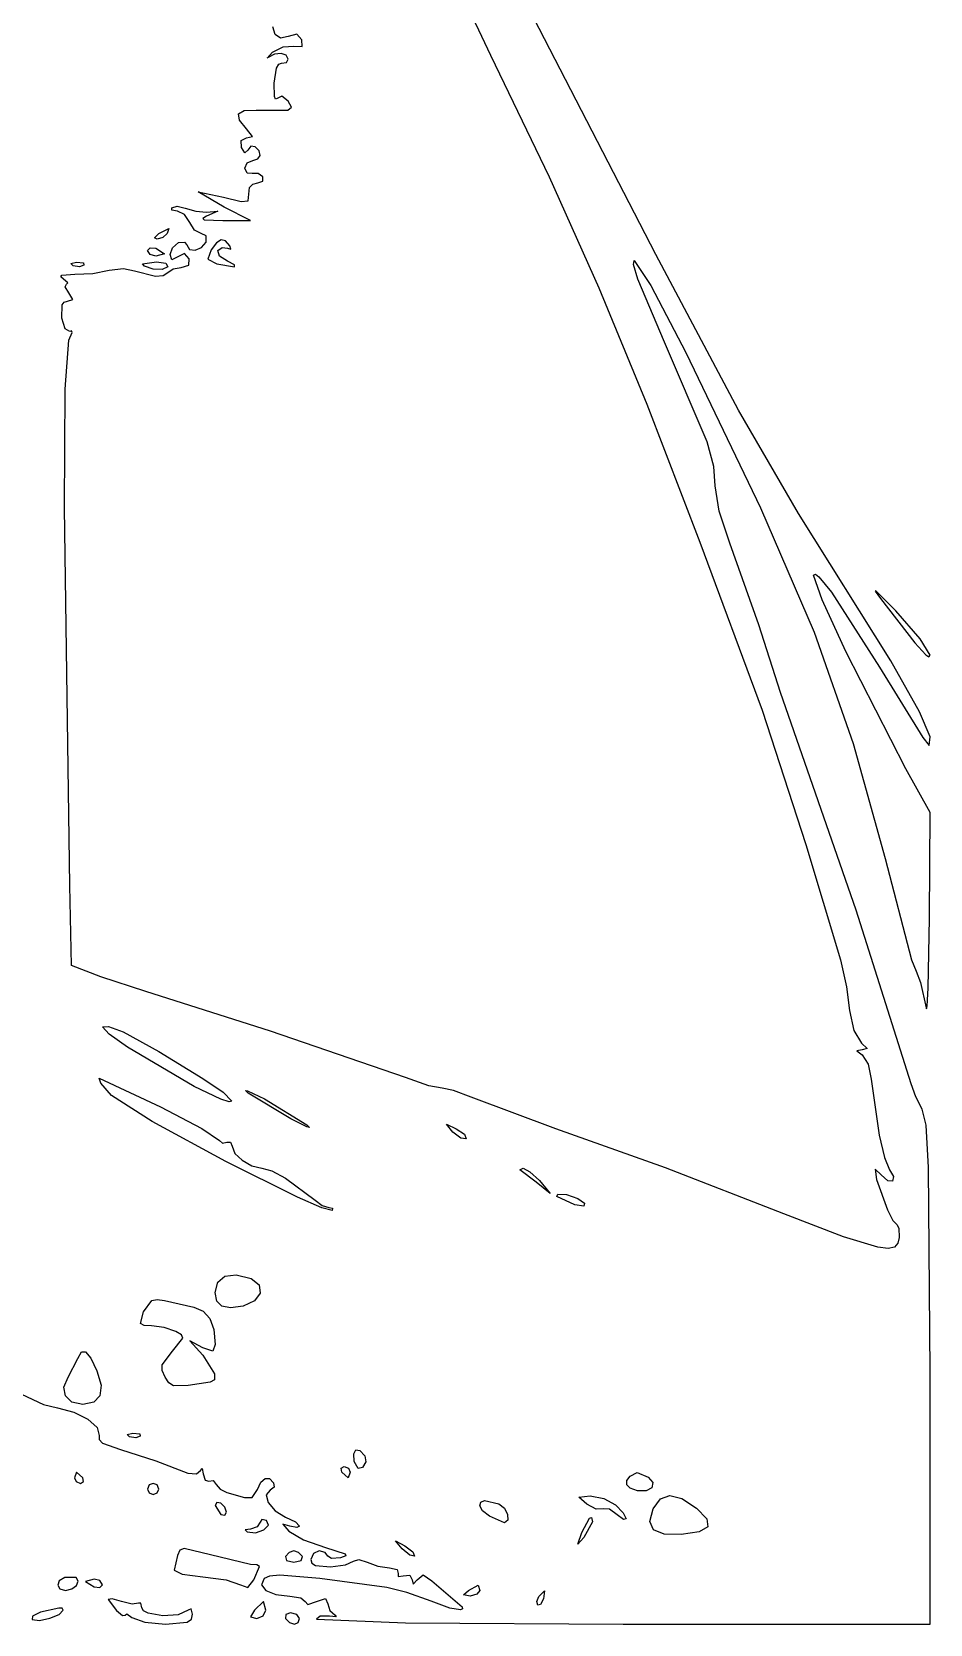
# Model space of a CAD drawing. Extents: x 0 to 282, y 0 to 282.
# Drawn here: x 225.9 to 282.2, y 0 to 99.8 of the extents above; entities that cross this region are included whole.
import ezdxf

# ---------------------------------------------------------------- set-up
doc = ezdxf.new("R2010")
doc.units = 0

msp = doc.modelspace()

# ---------------------------------------------------------------- linework, layer by layer
at = {"layer": 'Layer 1'}
for p, q in [((265.042024, 85.830724), (255.19509, 104.885149)), ((251.883141, 104.210362), (254.670091, 98.318972)), ((241.185087, 99.610965), (241.042873, 100.083356)), ((241.017516, 98.495304), (241.674565, 98.848082)), ((241.525739, 99.383313), (241.185087, 99.610965)), ((242.005298, 99.483083), (241.525739, 99.383313)), ((241.674565, 98.848082), (242.358076, 98.88336)), ((242.547694, 99.628604), (242.005298, 99.483083)), ((242.358076, 98.88336), (242.882833, 98.852492)), ((242.851965, 99.271416), (242.547694, 99.628604)), ((242.882833, 98.852492), (242.851965, 99.271416)), ((240.691196, 98.138117), (241.017516, 98.495304)), ((240.735294, 98.177804), (240.691196, 98.138117)), ((241.14209, 98.369627), (240.735294, 98.177804)), ((241.555502, 98.41593), (241.14209, 98.369627)), ((241.411083, 97.755574), (241.58196, 97.825026)), ((241.876309, 98.316711), (241.555502, 98.41593)), ((241.58196, 97.825026), (241.886231, 97.855894)), ((242.005294, 98.071971), (241.876309, 98.316711)), ((241.886231, 97.855894), (242.005294, 98.071971)), ((254.670091, 98.318972), (258.347801, 90.688507)), ((241.123349, 96.555026), (241.273279, 97.507527)), ((241.273279, 97.507527), (241.411083, 97.755574)), ((241.145397, 95.721588), (241.123349, 96.555026)), ((238.887622, 94.636793), (239.240952, 94.843499)), ((239.240952, 94.843499), (239.994464, 94.861691)), ((239.994464, 94.861691), (241.978839, 94.866101)), ((241.207685, 95.557877), (241.145397, 95.721588)), ((241.299738, 95.602525), (241.207685, 95.557877)), ((241.599599, 95.752456), (241.299738, 95.602525)), ((242.005294, 95.426136), (241.599599, 95.752456)), ((241.978839, 94.866101), (242.197118, 95.06509)), ((242.197118, 95.06509), (242.005294, 95.426136)), ((238.937783, 94.251493), (238.887622, 94.636793)), ((239.394741, 93.697521), (238.937783, 94.251493)), ((239.050782, 92.978736), (239.394741, 93.133076)), ((239.077241, 92.533353), (239.050782, 92.978736)), ((239.765157, 93.23009), (239.394741, 93.697521)), ((239.394741, 93.133076), (239.765157, 93.23009)), ((239.284498, 92.193804), (239.077241, 92.533353)), ((239.465297, 92.356964), (239.284498, 92.193804)), ((239.654914, 92.608319), (239.465297, 92.356964)), ((239.923908, 92.568631), (239.654914, 92.608319)), ((239.782797, 91.721964), (240.097541, 91.814568)), ((240.184633, 92.317277), (239.923908, 92.568631)), ((240.097541, 91.814568), (240.236998, 92.039464)), ((240.236998, 92.039464), (240.184633, 92.317277)), ((239.288908, 91.228075), (239.430019, 91.580853)), ((239.425609, 90.923805), (239.288908, 91.228075)), ((239.747519, 90.910575), (239.425609, 90.923805)), ((239.430019, 91.580853), (239.782797, 91.721964)), ((240.109116, 90.910575), (239.747519, 90.910575)), ((240.417797, 90.698908), (240.109116, 90.910575)), ((239.500574, 89.181962), (239.575539, 90.02422)), ((239.575539, 90.02422), (239.783347, 90.238643)), ((239.783347, 90.238643), (240.100297, 90.310852)), ((240.100297, 90.310852), (240.404568, 90.425505)), ((240.404568, 90.425505), (240.417797, 90.698908)), ((258.347801, 90.688507), (261.469881, 83.736022)), ((234.702797, 88.758628), (235.033526, 88.846823)), ((235.033526, 88.846823), (235.549464, 88.723351)), ((237.983634, 88.793906), (236.360854, 89.746407)), ((236.360854, 89.746407), (237.948354, 89.428907)), ((237.948354, 89.428907), (239.041964, 89.146685)), ((239.041964, 89.146685), (239.500574, 89.181962)), ((234.707206, 88.613107), (234.702797, 88.758628)), ((235.055575, 88.546961), (234.707206, 88.613107)), ((235.509777, 88.339704), (235.055575, 88.546961)), ((235.831687, 87.841405), (235.509777, 88.339704)), ((235.549464, 88.723351), (236.206513, 88.533732)), ((236.131548, 87.343106), (235.831687, 87.841405)), ((236.206513, 88.533732), (236.890024, 88.476406)), ((236.890024, 88.229461), (236.64804, 88.091106)), ((236.64804, 88.091106), (236.726864, 87.995746)), ((236.726864, 87.995746), (237.913084, 87.947239)), ((236.890024, 88.476406), (237.59558, 88.546961)), ((237.59558, 88.546961), (236.890024, 88.229461)), ((237.913084, 87.947239), (239.641694, 87.947239)), ((239.641694, 87.947239), (237.983634, 88.793906)), ((233.626725, 86.880114), (233.891309, 87.135878)), ((233.785476, 86.7831), (233.626725, 86.880114)), ((234.142663, 86.893343), (233.785476, 86.7831)), ((233.891309, 87.135878), (234.51308, 87.453379)), ((234.420476, 87.135878), (234.142663, 86.893343)), ((234.51308, 87.453379), (234.420476, 87.135878)), ((234.420476, 87.135878), (234.420476, 87.135878)), ((236.537243, 87.135849), (236.131548, 87.343106)), ((236.854742, 86.990328), (236.537243, 87.135849)), ((236.854743, 86.606682), (236.854742, 86.990328)), ((233.185753, 86.077545), (233.344503, 86.253934)), ((233.344503, 85.821781), (233.185753, 86.077545)), ((233.344503, 86.253934), (233.71492, 86.218656)), ((233.71492, 85.724767), (233.344503, 85.821781)), ((233.71492, 86.218656), (234.244087, 85.865878)), ((234.244087, 85.865878), (233.71492, 85.724767)), ((234.244087, 85.865878), (234.244087, 85.865878)), ((234.596959, 85.83057), (234.755709, 86.253904)), ((234.698382, 85.482203), (234.596959, 85.83057)), ((234.755709, 86.253904), (235.126126, 86.571404)), ((235.509771, 85.896717), (235.090848, 85.689459)), ((235.126126, 86.571404), (235.496542, 86.606682)), ((235.496542, 86.606682), (235.655293, 86.430293)), ((235.796404, 85.548348), (235.509771, 85.896717)), ((235.655293, 86.430293), (235.807979, 86.140354)), ((235.807979, 86.140354), (236.162412, 86.095154)), ((236.162412, 86.095154), (236.563147, 86.261621)), ((236.563147, 86.261621), (236.854743, 86.606682)), ((237.173, 86.1131), (236.965743, 85.526606)), ((237.51365, 86.563442), (237.172997, 86.113099)), ((237.172997, 86.113099), (237.173, 86.1131)), ((237.808, 86.75251), (237.51365, 86.563442)), ((237.596333, 86.077822), (237.869736, 86.26744)), ((237.684528, 85.729454), (237.596333, 86.077822)), ((238.075891, 86.683608), (237.808, 86.75251)), ((237.869736, 86.26744), (238.196056, 86.218933)), ((238.337167, 86.360044), (238.075891, 86.683608)), ((238.196056, 86.218933), (238.412132, 86.157197)), ((238.412132, 86.157197), (238.337167, 86.360044)), ((270.205809, 76.063171), (265.042024, 85.830724)), ((228.383558, 85.270565), (228.740746, 85.336711)), ((228.529079, 85.125044), (228.383558, 85.270565)), ((228.917134, 85.063308), (228.529079, 85.125044)), ((228.740746, 85.336711), (229.168489, 85.301434)), ((229.199357, 85.160322), (228.917134, 85.063308)), ((229.168489, 85.301434), (229.199357, 85.160322)), ((229.199357, 85.160322), (229.199357, 85.160322)), ((229.763898, 84.639945), (230.786958, 84.842792)), ((230.786958, 84.842792), (231.673312, 84.944216)), ((231.673312, 84.944216), (232.374458, 84.807514)), ((232.863836, 85.235288), (233.750191, 85.371989)), ((233.001089, 85.089216), (232.863836, 85.235288)), ((233.538524, 84.913378), (233.001089, 85.089216)), ((234.102969, 84.8781), (233.538524, 84.913378)), ((233.750191, 85.371989), (234.327864, 85.279385)), ((234.455747, 85.054489), (234.102969, 84.8781)), ((234.327864, 85.279385), (234.455747, 85.054489)), ((234.455747, 85.054489), (234.455747, 85.054489)), ((234.455848, 84.701681), (234.786577, 84.926577)), ((235.090848, 85.689459), (234.698382, 85.482203)), ((234.786577, 84.926577), (235.302515, 85.019181)), ((235.302515, 85.019181), (235.774355, 85.151473)), ((235.774355, 85.151473), (235.796404, 85.548348)), ((236.965743, 85.526606), (237.525778, 85.231155)), ((237.525778, 85.231155), (238.641439, 85.054766)), ((238.196056, 85.407544), (237.684528, 85.729454)), ((238.64199, 85.171624), (238.196056, 85.407544)), ((238.641439, 85.054766), (238.64199, 85.171624)), ((263.626547, 85.208221), (263.675054, 85.446967)), ((263.915384, 84.281146), (263.626547, 85.208221)), ((263.675054, 85.446967), (264.717955, 83.894193)), ((227.75196, 84.432136), (227.805979, 84.529702)), ((227.929452, 84.278347), (227.75196, 84.432136)), ((227.805979, 84.529702), (228.635008, 84.595847)), ((228.189625, 84.053451), (227.929452, 84.278347)), ((228.017646, 83.802097), (228.105841, 83.960847)), ((228.105841, 83.960847), (228.189625, 84.053451)), ((228.635008, 84.595847), (229.763898, 84.639945)), ((232.374458, 84.807514), (233.679735, 84.476785)), ((233.679735, 84.476785), (234.170317, 84.514819)), ((234.170317, 84.514819), (234.455848, 84.701681)), ((265.571236, 80.327278), (263.915384, 84.281146)), ((264.717955, 83.894193), (266.911796, 79.692278)), ((227.828028, 82.66439), (227.957563, 82.84629)), ((227.957563, 82.84629), (228.176396, 82.902513)), ((228.246952, 83.43168), (228.017646, 83.802097)), ((228.176396, 82.902513), (228.502716, 83.008346)), ((228.502716, 83.008346), (228.246952, 83.43168)), ((261.469881, 83.736022), (264.472891, 76.446188)), ((227.823618, 81.844183), (227.828028, 82.66439)), ((228.030875, 81.169495), (227.823618, 81.844183)), ((228.317507, 80.997516), (228.030875, 81.169495)), ((228.246951, 80.468349), (228.454208, 80.9446)), ((228.430506, 81.033896), (228.317507, 80.997516)), ((228.454208, 80.9446), (228.430506, 81.033896)), ((228.034733, 77.38431), (228.246951, 80.468349)), ((268.243528, 74.096337), (265.571236, 80.327278)), ((266.911796, 79.692278), (271.601537, 69.959473)), ((227.977958, 69.951162), (228.034733, 77.38431)), ((264.472891, 76.446188), (267.793391, 67.803672)), ((273.967304, 69.602924), (270.205809, 76.063171)), ((268.676783, 72.533639), (268.243528, 74.096337)), ((268.746236, 71.331438), (268.676783, 72.533639)), ((269.00641, 69.743933), (268.746236, 71.331438)), ((228.317507, 46.284149), (227.977958, 69.951162)), ((271.601537, 69.959473), (274.955129, 62.154815)), ((269.663459, 67.733098), (269.00641, 69.743933)), ((279.748458, 60.36454), (273.967304, 69.602924)), ((267.793391, 67.803672), (271.704815, 57.273247)), ((271.497909, 62.617818), (269.663459, 67.733098)), ((274.919813, 65.722356), (275.02916, 65.786366)), ((275.456698, 64.19325), (274.919813, 65.722356)), ((275.02916, 65.786366), (275.252196, 65.632508)), ((275.252196, 65.632508), (276.044293, 64.659614)), ((276.939469, 60.950991), (275.456698, 64.19325)), ((276.044293, 64.659614), (279.047313, 59.972076)), ((278.82696, 64.748037), (278.770736, 64.73536)), ((278.770736, 64.73536), (279.118, 64.2762)), ((280.070501, 63.500088), (278.82696, 64.748037)), ((279.118, 64.2762), (281.26995, 61.48925)), ((279.118, 64.2762), (279.118, 64.2762)), ((281.596269, 61.749423), (280.070501, 63.500088)), ((272.838469, 58.384478), (271.497909, 62.617818)), ((274.955129, 62.154815), (277.409129, 55.190214)), ((280.705373, 53.586756), (276.939469, 60.950991)), ((281.26995, 61.48925), (281.944638, 60.730779)), ((282.222451, 60.713138), (281.596269, 61.749423)), ((279.047313, 59.972076), (281.763703, 55.562346)), ((281.552587, 57.165833), (279.748458, 60.36454)), ((281.944638, 60.730779), (282.148037, 60.616126)), ((282.148037, 60.616126), (282.222451, 60.713138)), ((277.592153, 44.736357), (272.838469, 58.384478)), ((271.704815, 57.273247), (274.425621, 48.859472)), ((282.222314, 55.597624), (281.552587, 57.165833)), ((277.409129, 55.190214), (279.400096, 47.977578)), ((281.763703, 55.562346), (282.164988, 55.064047)), ((282.164988, 55.064047), (282.222314, 55.597624)), ((282.222323, 50.870366), (280.705373, 53.586756)), ((282.187045, 44.238136), (282.222323, 50.870366)), ((274.425621, 48.859472), (276.595204, 41.618698)), ((279.400096, 47.977578), (281.058156, 41.627578)), ((228.42334, 41.274699), (228.317507, 46.284149)), ((281.022919, 33.866378), (277.592153, 44.736357)), ((282.094441, 39.84605), (282.187045, 44.238136)), ((230.25779, 40.569143), (228.42334, 41.274699)), ((276.595204, 41.618698), (276.975543, 39.929758)), ((281.058156, 41.627578), (281.340378, 40.922022)), ((281.340378, 40.922022), (281.6226, 40.216466)), ((233.08001, 39.65192), (230.25779, 40.569143)), ((276.975543, 39.929758), (277.177291, 38.452472)), ((281.6226, 40.216466), (281.975378, 38.628966)), ((240.880855, 37.164837), (233.08001, 39.65192)), ((282.033256, 38.751336), (282.094441, 39.84605)), ((277.177291, 38.452472), (277.441875, 37.19129)), ((281.975378, 38.628966), (282.003283, 38.557446)), ((282.003283, 38.557446), (282.033256, 38.751336)), ((230.363467, 37.429441), (230.74105, 37.459758)), ((230.770815, 36.969175), (230.363467, 37.429441)), ((230.74105, 37.459758), (231.664337, 37.116351)), ((231.928919, 36.155029), (230.770815, 36.969175)), ((231.664337, 37.116351), (233.891247, 35.877221)), ((249.34311, 34.25442), (240.880855, 37.164837)), ((277.441875, 37.19129), (277.918125, 36.406362)), ((236.113747, 33.689991), (231.928919, 36.155029)), ((277.953403, 35.983028), (277.635902, 35.916882)), ((277.918125, 36.406362), (278.266493, 36.062403)), ((278.266493, 36.062403), (277.953403, 35.983028)), ((233.891247, 35.877221), (233.891237, 35.877208)), ((233.891237, 35.877208), (236.642907, 34.183878)), ((277.635902, 35.916882), (277.953403, 35.665528)), ((277.953403, 35.665528), (278.328229, 35.092263)), ((278.328229, 35.092263), (278.517848, 34.148578)), ((230.262683, 33.897251), (230.15244, 34.21916)), ((230.15244, 34.21916), (233.99772, 32.41999)), ((236.642907, 34.183878), (237.930548, 33.346029)), ((250.807142, 33.734073), (249.34311, 34.25442)), ((278.517848, 34.148578), (279.020557, 30.634024)), ((230.928552, 33.12555), (230.262683, 33.897251)), ((233.471328, 31.490094), (230.928552, 33.12555)), ((237.785032, 32.887421), (236.113747, 33.689991)), ((237.930548, 33.346029), (238.477357, 32.772768)), ((239.500537, 33.266665), (239.323045, 33.434786)), ((239.323045, 33.434786), (239.45644, 33.421006)), ((239.45644, 33.421006), (240.523597, 32.913887)), ((242.15519, 31.657111), (239.500537, 33.266665)), ((251.63617, 33.584142), (250.807142, 33.734073)), ((252.354959, 33.447441), (251.63617, 33.584142)), ((253.47062, 33.019697), (252.354959, 33.447441)), ((258.76229, 31.044137), (253.47062, 33.019697)), ((281.32278, 33.03294), (281.022919, 33.866378)), ((281.728475, 32.278878), (281.32278, 33.03294)), ((233.99772, 32.41999), (233.997727, 32.419988)), ((233.997727, 32.419988), (236.577417, 31.057382)), ((238.291598, 32.727568), (237.785032, 32.887421)), ((238.477357, 32.772768), (238.291598, 32.727568)), ((240.523597, 32.913887), (243.169437, 31.291107)), ((281.969356, 31.262465), (281.728475, 32.278878)), ((238.094372, 28.984819), (233.471328, 31.490094)), ((236.577417, 31.057382), (237.701897, 30.303318)), ((243.16171, 31.158262), (242.15519, 31.657111)), ((243.327212, 31.125672), (243.16171, 31.158262)), ((243.169437, 31.291107), (243.169427, 31.291105)), ((243.169427, 31.291105), (243.327212, 31.125672)), ((252.30606, 30.832499), (251.909184, 31.335208)), ((251.909184, 31.335208), (252.517727, 31.044166)), ((252.517727, 31.044166), (253.046893, 30.700208)), ((265.641455, 28.592331), (258.76229, 31.044137)), ((282.120941, 28.618853), (281.969356, 31.262465)), ((237.701897, 30.303318), (237.891515, 30.131338)), ((237.891515, 30.131338), (238.160508, 30.197485)), ((238.160508, 30.197485), (238.385403, 30.206304)), ((238.385403, 30.206304), (238.478008, 29.95054)), ((238.478008, 29.95054), (238.661011, 29.502401)), ((252.808768, 30.448853), (252.30606, 30.832499)), ((253.152727, 30.409165), (252.808768, 30.448853)), ((253.046893, 30.700208), (253.152727, 30.409166)), ((253.152727, 30.409166), (253.152727, 30.409165)), ((279.020557, 30.634024), (279.361209, 29.242204)), ((242.591731, 26.750742), (238.094372, 28.984819)), ((238.661011, 29.502401), (239.121826, 29.064184)), ((239.121826, 29.064184), (239.728162, 28.725187)), ((279.361209, 29.242204), (279.682018, 28.468848)), ((239.728162, 28.725187), (240.347728, 28.57471)), ((240.347728, 28.57471), (240.970602, 28.399423)), ((240.970602, 28.399423), (241.838215, 27.939708)), ((241.838215, 27.939708), (243.699118, 26.56388)), ((256.50408, 28.468884), (256.715747, 28.574717)), ((257.52714, 27.692772), (256.50408, 28.468884)), ((256.715747, 28.574717), (257.1479, 28.345411)), ((257.1479, 28.345411), (257.738807, 27.798605)), ((273.04979, 25.717187), (265.641455, 28.592331)), ((279.152851, 28.151348), (278.773615, 28.512946)), ((278.773615, 28.512946), (278.870629, 27.869126)), ((279.571775, 27.772112), (279.152851, 28.151348)), ((279.682018, 28.468848), (279.915733, 28.049924)), ((279.915733, 28.049924), (279.858407, 27.763292)), ((282.222364, 15.804178), (282.120941, 28.618853)), ((258.409085, 26.987216), (257.52714, 27.692772)), ((257.738807, 27.798605), (258.409085, 26.987216)), ((257.738807, 27.798605), (257.738807, 27.798605)), ((258.837283, 26.797597), (258.89516, 26.941465)), ((258.89516, 26.941465), (259.432595, 26.91666)), ((278.870629, 27.869126), (279.545318, 25.968536)), ((279.858407, 27.763292), (279.571775, 27.772112)), ((244.103918, 26.091971), (242.591731, 26.750742)), ((243.699118, 26.56388), (244.13568, 26.24197)), ((244.757452, 25.92888), (244.103918, 26.091971)), ((244.13568, 26.24197), (244.545785, 26.105269)), ((244.545785, 26.105269), (244.770681, 26.056762)), ((244.770681, 26.056762), (244.757452, 25.92888)), ((259.961762, 26.28166), (258.837283, 26.797597)), ((259.432595, 26.91666), (260.155791, 26.678535)), ((260.512977, 26.202284), (259.961762, 26.28166)), ((260.155791, 26.678535), (260.561485, 26.387493)), ((260.561485, 26.387493), (260.512977, 26.202284)), ((260.561485, 26.387493), (260.561485, 26.387493)), ((279.545318, 25.968536), (279.887623, 25.304323)), ((276.784275, 24.280166), (273.04979, 25.717187)), ((279.887623, 25.304323), (280.140629, 25.046906)), ((280.140629, 25.046906), (280.264101, 24.813191)), ((278.954411, 23.613745), (276.784275, 24.280166)), ((280.28174, 24.235517), (280.195268, 23.863653)), ((280.264101, 24.813191), (280.28174, 24.235517)), ((279.584107, 23.541605), (278.954411, 23.613745)), ((279.980225, 23.628628), (279.584107, 23.541605)), ((280.195268, 23.863653), (279.980225, 23.628628)), ((237.420446, 20.778324), (237.579747, 21.437025)), ((237.579747, 21.437025), (238.033397, 21.814608)), ((238.033397, 21.814608), (238.745017, 21.894535)), ((238.745017, 21.894535), (239.678226, 21.660269)), ((239.678226, 21.660269), (239.678225, 21.660267)), ((239.678225, 21.660267), (240.181484, 21.261187)), ((240.181484, 21.261187), (240.238259, 20.743044)), ((232.940503, 19.578889), (233.46085, 20.275626)), ((233.46085, 20.275626), (233.793785, 20.352796)), ((233.793785, 20.352796), (234.245783, 20.284445)), ((234.245783, 20.284445), (236.080233, 19.861111)), ((237.522421, 20.249158), (237.420446, 20.778324)), ((237.839371, 19.931658), (237.522421, 20.249158)), ((239.891545, 20.25136), (239.184336, 19.931657)), ((240.238259, 20.743044), (239.891545, 20.25136)), ((232.750884, 18.833646), (232.940503, 19.578889)), ((236.080233, 19.861111), (236.080225, 19.861104)), ((236.080225, 19.861104), (236.661758, 19.621325)), ((236.661758, 19.621325), (237.081234, 19.159958)), ((237.081234, 19.159958), (237.335346, 18.467082)), ((238.38783, 19.825824), (237.839371, 19.931658)), ((239.184336, 19.931657), (238.38783, 19.825824)), ((232.965307, 18.720646), (232.750884, 18.833646)), ((233.434392, 18.696944), (232.965307, 18.720646)), ((234.232557, 18.586701), (233.434392, 18.696944)), ((234.951342, 18.344166), (234.232557, 18.586701)), ((235.305222, 18.121477), (234.951342, 18.344166)), ((235.401133, 17.912016), (235.305222, 18.121477)), ((237.335346, 18.467082), (237.420785, 17.532774)), ((228.81262, 16.650823), (229.03972, 17.060376)), ((229.03972, 17.060376), (229.306509, 17.069747)), ((229.306509, 17.069747), (229.626216, 16.675628)), ((234.100265, 16.258368), (234.739675, 17.109446)), ((234.739675, 17.109446), (235.401133, 17.912016)), ((236.644673, 17.321107), (235.833284, 17.744441)), ((235.833284, 17.744441), (236.644673, 16.862496)), ((237.284083, 17.096211), (236.644673, 17.321107)), ((237.420785, 17.532774), (237.284083, 17.096211)), ((228.212897, 15.486653), (228.81262, 16.650823)), ((229.626216, 16.675628), (230.01207, 15.874711)), ((234.099714, 15.903936), (234.100265, 16.258368)), ((236.644673, 16.862496), (237.376688, 15.685102)), ((227.939496, 14.859371), (228.212897, 15.486653)), ((230.012065, 15.874713), (230.271136, 14.978435)), ((230.01207, 15.874711), (230.012065, 15.874713)), ((230.271136, 14.978435), (230.206093, 14.313668)), ((234.281064, 15.486666), (234.099714, 15.903936)), ((234.521945, 15.126171), (234.281064, 15.486666)), ((234.805821, 14.931041), (234.521945, 15.126171)), ((237.103284, 15.169166), (235.727454, 14.957499)), ((237.378893, 15.309725), (237.103284, 15.169166)), ((237.376688, 15.685102), (237.378893, 15.309725)), ((282.222364, -0.000322), (282.222364, 15.804178)), ((225.248718, 14.428293), (225.989552, 14.075515)), ((225.989552, 14.075515), (226.659829, 13.758015)), ((228.03651, 14.304849), (227.939496, 14.859371)), ((228.451024, 13.909076), (228.03651, 14.304849)), ((230.206093, 14.313668), (229.823549, 13.900257)), ((235.727454, 14.957499), (234.805821, 14.931041)), ((226.659829, 13.758015), (227.541772, 13.546348)), ((227.541772, 13.546348), (228.559865, 13.286174)), ((229.13012, 13.758043), (228.451024, 13.909076)), ((228.559865, 13.286174), (229.442361, 12.840792)), ((229.823549, 13.900257), (229.13012, 13.758043)), ((229.442361, 12.840792), (230.027202, 12.316035)), ((230.027202, 12.316035), (230.152332, 11.817738)), ((230.152332, 11.817738), (230.153434, 11.570793)), ((230.153434, 11.570793), (230.372818, 11.350307)), ((230.372818, 11.350307), (231.492892, 10.935793)), ((231.912666, 11.89272), (232.269854, 11.958866)), ((232.058187, 11.747199), (231.912666, 11.89272)), ((232.446242, 11.685463), (232.058187, 11.747199)), ((232.269854, 11.958866), (232.697597, 11.923588)), ((232.728465, 11.782477), (232.446242, 11.685463)), ((232.697597, 11.923588), (232.728465, 11.782477)), ((232.728465, 11.782477), (232.728465, 11.782477)), ((231.492892, 10.935793), (233.715392, 10.230237)), ((233.715392, 10.230237), (235.717409, 9.454124)), ((246.105352, 10.671774), (246.24481, 10.913759)), ((246.134567, 10.194972), (246.105352, 10.671774)), ((246.372692, 9.74959), (246.134567, 10.194972)), ((246.24481, 10.913759), (246.496715, 10.884545)), ((246.496715, 10.884545), (246.804845, 10.54775)), ((246.853351, 10.177333), (246.663734, 9.806916)), ((246.804845, 10.54775), (246.853351, 10.177333)), ((246.804845, 10.54775), (246.804845, 10.54775)), ((228.741111, 9.525008), (228.6, 9.17223)), ((228.6, 9.17223), (228.714653, 8.929695)), ((228.6, 9.17223), (228.6, 9.17223)), ((229.129167, 9.17223), (228.741111, 9.525008)), ((229.164445, 8.929695), (229.129167, 9.17223)), ((235.717409, 9.454124), (236.245475, 9.426563)), ((236.245475, 9.426563), (236.502342, 9.630514)), ((236.502342, 9.630514), (236.616995, 9.749576)), ((236.616995, 9.749576), (236.678731, 9.418847)), ((236.678731, 9.418847), (236.802203, 9.017562)), ((236.802203, 9.017562), (237.031509, 8.960236)), ((237.031509, 8.960236), (237.300502, 8.999923)), ((237.300502, 8.999923), (237.49012, 8.748569)), ((240.284781, 8.899051), (240.550467, 9.132215)), ((240.550467, 9.132215), (240.829383, 9.12064)), ((240.829383, 9.12064), (241.088457, 8.854403)), ((245.32319, 9.780458), (245.499579, 9.877472)), ((245.358468, 9.524694), (245.32319, 9.780458)), ((245.746524, 9.171916), (245.358468, 9.524694)), ((245.499579, 9.877472), (245.772982, 9.780458)), ((245.887635, 9.524694), (245.746524, 9.171916)), ((245.772982, 9.780458), (245.887635, 9.524694)), ((245.887635, 9.524694), (245.887635, 9.524694)), ((246.663734, 9.806916), (246.372692, 9.74959)), ((263.20951, 8.995522), (263.420626, 9.277745)), ((263.213368, 8.739758), (263.20951, 8.995522)), ((263.420626, 9.277745), (263.866008, 9.50705)), ((263.866008, 9.50705), (264.549516, 9.207189)), ((264.549515, 9.207189), (264.84662, 8.866538)), ((264.549516, 9.207189), (264.549515, 9.207189)), ((228.714653, 8.929695), (228.988056, 8.819452)), ((228.988056, 8.819452), (229.164445, 8.929695)), ((233.296243, 8.722434), (233.186, 8.46667)), ((233.186, 8.46667), (233.296243, 8.224135)), ((233.186, 8.46667), (233.186, 8.46667)), ((233.538778, 8.819448), (233.296243, 8.722434)), ((233.296243, 8.224135), (233.538778, 8.113892)), ((233.794542, 8.722434), (233.538778, 8.819448)), ((233.538778, 8.113892), (233.794542, 8.224135)), ((233.891556, 8.46667), (233.794542, 8.722434)), ((233.794542, 8.224135), (233.891556, 8.46667)), ((237.49012, 8.748569), (237.745884, 8.448707)), ((237.745884, 8.448707), (238.160398, 8.25468)), ((238.160398, 8.25468), (239.254008, 7.93718)), ((239.739077, 7.945999), (240.065397, 8.431069)), ((240.065397, 8.431069), (240.284781, 8.899051)), ((240.87679, 8.395792), (240.618821, 8.096482)), ((240.618821, 8.096482), (240.744498, 7.61527)), ((241.128144, 8.58541), (240.87679, 8.395792)), ((241.088457, 8.854403), (241.128144, 8.58541)), ((260.201664, 7.963648), (260.91604, 8.043023)), ((260.91604, 8.043023), (261.775935, 7.866634)), ((263.435508, 8.523682), (263.213368, 8.739758)), ((263.879237, 8.360522), (263.435508, 8.523682)), ((264.435413, 8.343987), (263.879237, 8.360522)), ((264.78323, 8.545731), (264.435413, 8.343987)), ((264.84662, 8.866538), (264.78323, 8.545731)), ((265.326316, 7.852299), (265.921076, 8.069478)), ((265.921076, 8.069478), (266.667973, 7.876553)), ((237.530243, 7.633238), (237.42, 7.44362)), ((237.42, 7.44362), (237.772778, 6.879175)), ((237.42, 7.44362), (237.42, 7.44362)), ((237.772778, 7.584731), (237.530243, 7.633238)), ((238.028542, 7.328967), (237.772778, 7.584731)), ((238.125556, 7.020286), (238.028542, 7.328967)), ((238.028542, 6.830668), (238.125556, 7.020286)), ((239.254008, 7.93718), (239.739077, 7.945999)), ((240.744498, 7.61527), (241.174446, 7.100988)), ((241.174446, 7.100988), (241.829291, 6.702462)), ((254.001403, 7.408013), (254.074714, 7.638421)), ((254.179445, 7.108705), (254.001403, 7.408013)), ((254.074714, 7.638421), (254.296855, 7.743152)), ((254.605533, 6.759787), (254.179445, 7.108705)), ((254.296855, 7.743152), (255.200853, 7.549124)), ((255.200845, 7.549133), (255.543701, 7.272422)), ((255.200853, 7.549124), (255.200845, 7.549133)), ((255.543701, 7.272422), (255.74765, 6.870033)), ((260.704373, 7.513856), (260.201664, 7.963648)), ((261.295279, 7.213995), (260.704373, 7.513856)), ((261.727433, 7.231634), (261.295279, 7.213995)), ((262.128718, 7.196356), (261.727433, 7.231634)), ((261.775935, 7.866634), (262.50354, 7.478578)), ((262.609378, 6.843578), (262.128718, 7.196356)), ((262.50354, 7.478578), (262.503545, 7.478578)), ((262.503545, 7.478578), (262.984205, 6.984689)), ((262.984205, 6.984689), (263.173823, 6.596633)), ((264.661553, 6.437329), (264.867154, 7.231631)), ((264.867154, 7.231631), (265.326316, 7.852299)), ((266.667973, 7.876553), (267.583544, 7.266909)), ((267.583544, 7.266909), (267.583545, 7.266911)), ((267.583545, 7.266911), (268.223505, 6.596079)), ((237.772778, 6.879175), (238.028542, 6.830668)), ((240.061201, 6.107467), (239.642277, 5.961946)), ((240.242, 6.38528), (240.061201, 6.107467)), ((240.242004, 6.38528), (240.242, 6.38528)), ((240.356657, 6.557259), (240.242004, 6.38528)), ((240.63006, 6.491113), (240.356657, 6.557259)), ((240.466895, 5.913439), (240.755182, 6.207237)), ((240.755182, 6.207237), (240.63006, 6.491113)), ((242.111513, 6.138017), (241.652901, 6.270309)), ((241.652901, 6.270309), (242.040957, 5.820517)), ((241.829291, 6.702462), (242.455472, 6.40701)), ((242.530437, 6.058642), (242.111513, 6.138017)), ((242.455472, 6.40701), (242.711236, 6.138017)), ((242.711236, 6.138017), (242.530437, 6.058642)), ((255.553623, 6.349683), (254.605533, 6.759787)), ((255.766392, 6.507331), (255.553623, 6.349683)), ((255.74765, 6.870033), (255.766392, 6.507331)), ((260.387357, 5.749965), (260.881246, 6.640731)), ((261.057635, 6.420243), (260.528468, 5.432465)), ((260.881246, 6.640731), (261.012435, 6.672702)), ((261.012435, 6.672702), (261.057635, 6.420243)), ((261.057635, 6.420243), (261.057635, 6.420243)), ((263.010663, 6.548126), (262.609378, 6.843578)), ((263.173823, 6.596633), (263.010663, 6.548126)), ((264.889205, 5.904303), (264.661553, 6.437329)), ((268.28469, 6.10715), (267.757177, 5.783586)), ((268.223505, 6.596079), (268.28469, 6.10715)), ((239.642277, 5.961946), (239.311548, 5.90021)), ((239.311548, 5.90021), (239.43061, 5.785557)), ((239.43061, 5.785557), (239.960328, 5.732089)), ((239.960328, 5.732089), (240.466895, 5.913439)), ((242.040957, 5.820517), (242.949362, 5.28253)), ((242.949362, 5.28253), (244.334017, 4.797457)), ((249.133283, 4.726903), (248.731997, 5.211973)), ((248.731997, 5.211973), (249.309672, 4.903292)), ((260.140412, 5.009131), (260.387357, 5.749965)), ((260.528468, 5.432465), (260.140412, 5.009131)), ((265.546804, 5.629246), (264.889205, 5.904303)), ((266.631044, 5.608851), (265.546804, 5.629246)), ((267.757177, 5.783586), (266.631044, 5.608851)), ((235.056, 4.30389), (234.844333, 3.386667)), ((235.056003, 4.30389), (235.056, 4.30389)), ((235.202626, 4.626903), (235.056003, 4.30389)), ((235.488156, 4.744863), (235.202626, 4.626903)), ((237.137393, 4.339168), (235.488156, 4.744863)), ((239.642113, 3.739445), (237.137393, 4.339168)), ((242.067125, 4.489104), (241.829, 4.23334)), ((241.829, 4.23334), (241.895146, 3.990805)), ((241.829, 4.23334), (241.829, 4.23334)), ((242.358167, 4.586118), (242.067125, 4.489104)), ((242.649209, 4.489104), (242.358167, 4.586118)), ((242.887334, 4.23334), (242.649209, 4.489104)), ((242.821188, 3.990805), (242.887334, 4.23334)), ((243.575545, 4.42704), (243.416795, 4.056623)), ((243.416795, 4.056623), (243.485697, 3.831176)), ((243.945962, 4.58579), (243.575545, 4.42704)), ((244.316379, 4.493186), (243.945962, 4.58579)), ((244.475129, 4.26829), (244.316379, 4.493186)), ((244.334017, 4.797457), (245.577559, 4.413811)), ((244.708845, 4.10954), (244.475129, 4.26829)), ((245.286518, 4.162457), (244.708845, 4.10954)), ((245.604017, 4.28648), (245.286518, 4.162457)), ((245.577559, 4.413811), (245.604017, 4.28648)), ((246.097905, 3.95079), (246.428634, 4.047804)), ((246.428634, 4.047804), (246.944572, 3.880234)), ((249.627172, 4.325618), (249.133283, 4.726903)), ((249.309672, 4.903292), (249.807971, 4.532875)), ((249.909395, 4.268292), (249.627172, 4.325618)), ((249.807971, 4.532875), (249.909395, 4.268292)), ((249.909395, 4.268292), (249.909395, 4.268292)), ((234.844333, 3.386667), (235.347042, 3.135313)), ((235.347042, 3.135313), (236.643503, 2.963333)), ((240.042296, 3.719601), (239.642113, 3.739445)), ((239.85378, 2.786944), (240.197738, 3.607153)), ((240.197738, 3.607153), (240.042296, 3.719601)), ((240.82607, 3.015927), (240.488727, 2.857178)), ((241.467686, 3.068844), (240.82607, 3.015927)), ((243.981227, 2.857178), (241.467686, 3.068844)), ((241.895146, 3.990805), (242.358167, 3.880562)), ((242.358167, 3.880562), (242.821188, 3.990805)), ((243.485697, 3.831176), (243.703427, 3.681796)), ((243.703427, 3.681796), (244.651515, 3.598012)), ((244.651515, 3.598012), (245.599607, 3.721484)), ((245.599607, 3.721484), (246.097905, 3.95079)), ((246.944572, 3.880234), (247.623669, 3.637699)), ((247.623669, 3.637699), (248.355682, 3.527456)), ((248.355682, 3.527456), (248.818703, 3.430442)), ((248.818703, 3.430442), (248.884849, 3.174678)), ((248.884849, 3.174678), (248.898079, 2.98506)), ((248.898079, 2.98506), (249.202349, 3.033567)), ((249.202349, 3.033567), (249.616863, 3.068845)), ((249.616863, 3.068845), (249.766794, 2.786622)), ((250.084294, 2.786622), (250.463531, 3.095303)), ((250.463531, 3.095303), (251.001517, 2.716067)), ((227.653286, 2.711983), (227.554618, 2.44299)), ((227.554618, 2.44299), (227.687461, 2.213685)), ((228, 2.92806), (227.653286, 2.711983)), ((227.687461, 2.213685), (228.035278, 2.116671)), ((228.705556, 2.92806), (228, 2.92806)), ((228, 2.92806), (228, 2.92806)), ((228.035278, 2.116671), (228.447587, 2.208724)), ((228.447587, 2.208724), (228.740832, 2.429761)), ((228.84887, 2.697101), (228.705556, 2.92806)), ((228.740832, 2.429761), (228.84887, 2.697101)), ((229.835167, 2.822221), (229.306, 2.68111)), ((229.306, 2.68111), (229.835167, 2.328332)), ((229.306, 2.68111), (229.306, 2.68111)), ((230.205584, 2.725207), (229.835167, 2.822221)), ((229.835167, 2.328332), (230.205584, 2.293054)), ((230.364334, 2.469443), (230.205584, 2.725207)), ((230.205584, 2.293054), (230.364334, 2.469443)), ((236.643503, 2.963333), (238.103123, 2.782534)), ((238.103123, 2.782534), (239.007113, 2.469444)), ((239.007113, 2.469444), (239.470134, 2.297465)), ((239.470134, 2.297465), (239.85378, 2.786944)), ((240.488727, 2.857178), (240.330528, 2.463059)), ((240.330528, 2.463059), (240.59897, 2.111935)), ((240.59897, 2.111935), (241.217986, 1.86003)), ((248.179287, 2.292733), (243.981227, 2.857178)), ((249.440473, 1.988462), (248.179287, 2.292733)), ((249.766794, 2.786622), (249.83294, 2.49558)), ((249.83294, 2.49558), (250.084294, 2.786622)), ((251.001517, 2.716067), (252.306797, 1.587177)), ((252.979258, 1.834121), (253.296759, 2.116344)), ((253.296759, 2.116344), (253.900891, 2.433844)), ((254.002315, 2.116344), (253.821516, 1.873809)), ((253.900891, 2.433844), (254.002315, 2.116344)), ((254.002315, 2.116344), (254.002315, 2.116344)), ((257.706092, 1.728288), (258.05887, 2.094295)), ((258.05887, 2.094295), (257.988314, 1.587177)), ((227.62512, 1.009828), (226.483003, 0.740835)), ((227.837338, 0.993843), (227.62512, 1.009828)), ((230.717, 1.55222), (231.246167, 0.846664)), ((230.717002, 1.552219), (230.717, 1.55222)), ((230.968356, 1.587497), (230.717002, 1.552219)), ((231.563669, 1.411108), (230.968356, 1.587497)), ((232.225124, 1.252358), (231.563669, 1.411108)), ((232.621999, 1.305275), (232.225124, 1.252358)), ((232.76752, 1.322914), (232.621999, 1.305275)), ((232.833666, 1.023053), (232.76752, 1.322914)), ((232.942049, 0.831781), (232.833666, 1.023053)), ((240.453445, 1.411112), (239.889, 0.881945)), ((240.594556, 0.881945), (240.453445, 1.411112)), ((241.217986, 1.86003), (242.111507, 1.763568)), ((242.111507, 1.763568), (242.786195, 1.653324)), ((242.786195, 1.653324), (243.064008, 1.41079)), ((243.064008, 1.41079), (243.231578, 1.225581)), ((243.231578, 1.225581), (243.769564, 1.41079)), ((243.769564, 1.41079), (244.334009, 1.604817)), ((244.334009, 1.604817), (244.47512, 1.269679)), ((244.47512, 1.269679), (244.611822, 0.850755)), ((250.966237, 1.446066), (249.440473, 1.988462)), ((252.128202, 1.006746), (250.966237, 1.446066)), ((252.800686, 0.89485), (252.128202, 1.006746)), ((252.306797, 1.587177), (252.891085, 1.093839)), ((252.891085, 1.093839), (252.924434, 0.956517)), ((253.402592, 1.763566), (252.979258, 1.834121)), ((253.821516, 1.873809), (253.402592, 1.763566)), ((257.57821, 1.424017), (257.706092, 1.728288)), ((257.635537, 1.199121), (257.57821, 1.424017)), ((257.798697, 1.234399), (257.635537, 1.199121)), ((257.988315, 1.587177), (257.798697, 1.234399)), ((257.988314, 1.587177), (257.988315, 1.587177)), ((225.967062, 0.498299), (225.953833, 0.282223)), ((225.953833, 0.282223), (226.40583, 0.237023)), ((226.483, 0.740834), (225.967062, 0.498299)), ((226.40583, 0.237023), (227.056265, 0.370418)), ((226.483003, 0.740835), (226.483, 0.740834)), ((227.056265, 0.370418), (227.640554, 0.609645)), ((227.640554, 0.609645), (227.894113, 0.881946)), ((227.894113, 0.881946), (227.837338, 0.993843)), ((231.246167, 0.846664), (231.616584, 0.533573)), ((231.616584, 0.533573), (231.775334, 0.564442)), ((231.775334, 0.564442), (231.894397, 0.652636)), ((231.894397, 0.652636), (232.198668, 0.423331)), ((232.198668, 0.423331), (233.00565, 0.11906)), ((233.231093, 0.683504), (232.942049, 0.831781)), ((233.00565, 0.11906), (234.315338, -0.000003)), ((234.134535, 0.529164), (233.231093, 0.683504)), ((235.110738, 0.58649), (234.134535, 0.529164)), ((234.315338, -0.000003), (235.677939, 0.119059)), ((235.726446, 0.881942), (235.110738, 0.58649)), ((235.677939, 0.119059), (235.937561, 0.312536)), ((235.920474, 0.956907), (235.726446, 0.881942)), ((236.008668, 0.634997), (235.920474, 0.956907)), ((235.937561, 0.312536), (236.008668, 0.634997)), ((239.889, 0.881945), (239.642055, 0.458611)), ((239.642055, 0.458611), (240.030111, 0.352778)), ((239.889, 0.881945), (239.889, 0.881945)), ((240.030111, 0.352778), (240.431396, 0.511528)), ((240.431396, 0.511528), (240.594556, 0.881945)), ((241.842229, 0.608542), (241.829, 0.352778)), ((241.829, 0.352778), (242.071535, 0.110243)), ((241.829, 0.352778), (241.829, 0.352778)), ((242.1465, 0.705556), (241.842229, 0.608542)), ((242.071535, 0.110243), (242.393445, 0)), ((242.547785, 0.608542), (242.1465, 0.705556)), ((242.393445, 0), (242.618341, 0.110243)), ((242.710945, 0.352778), (242.547785, 0.608542)), ((242.618341, 0.110243), (242.710945, 0.352778)), ((244.00328, 0.497977), (243.769564, 0.317178)), ((243.769564, 0.317178), (249.347865, 0.092282)), ((244.580953, 0.493567), (244.00328, 0.497977)), ((244.995467, 0.44947), (244.580953, 0.493567)), ((244.611822, 0.850755), (244.933731, 0.564123)), ((244.933731, 0.564123), (244.995467, 0.44947)), ((249.347865, 0.092282), (262.995964, -0.000322)), ((252.924434, 0.956517), (252.800686, 0.89485)), ((262.995964, -0.000322), (282.222364, -0.000322))]:
    msp.add_line(p, q, dxfattribs=at)

doc.saveas('drawing.dxf')
